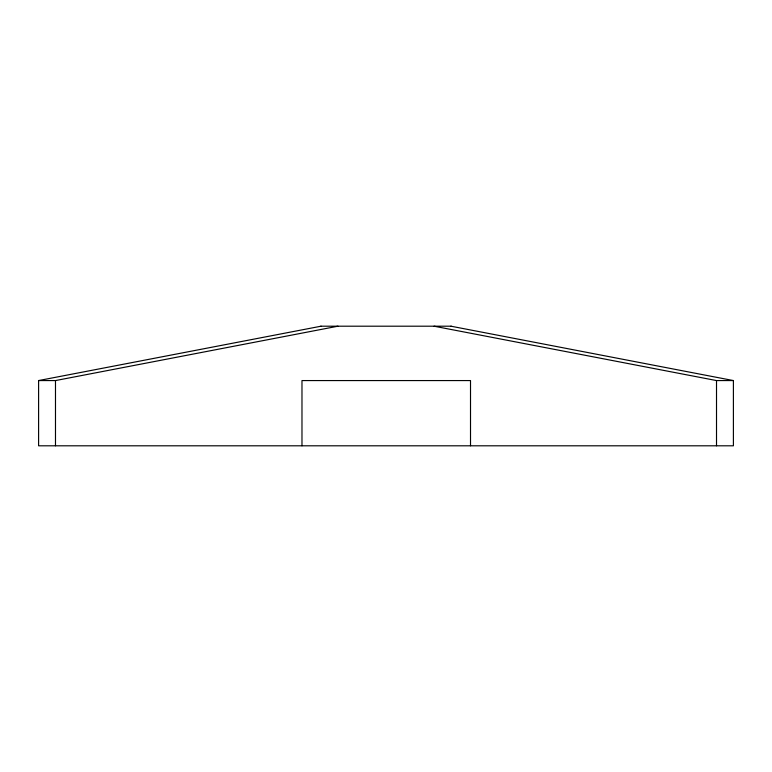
<?xml version="1.0" encoding="UTF-8"?>
<svg xmlns="http://www.w3.org/2000/svg" width="772" height="772" viewBox="0 0 772 772"><rect width="100%" height="100%" fill="white"/><g stroke="black" fill="none" stroke-linecap="round" stroke-linejoin="round"><path stroke-width="1.16" d="M450.935 326.199L733.4 380.567L733.4 445.801L38.6 445.801L38.6 380.567L321.065 326.199M38.6 380.567L55.487 380.567L337.953 326.199M320.766 326.199L451.234 326.199M434.047 326.199L716.512 380.567L733.4 380.567M716.512 380.567L716.512 445.801M470.515 445.801L470.515 380.567L301.977 380.567L301.977 445.801M55.487 380.567L55.487 445.801"/></g></svg>
